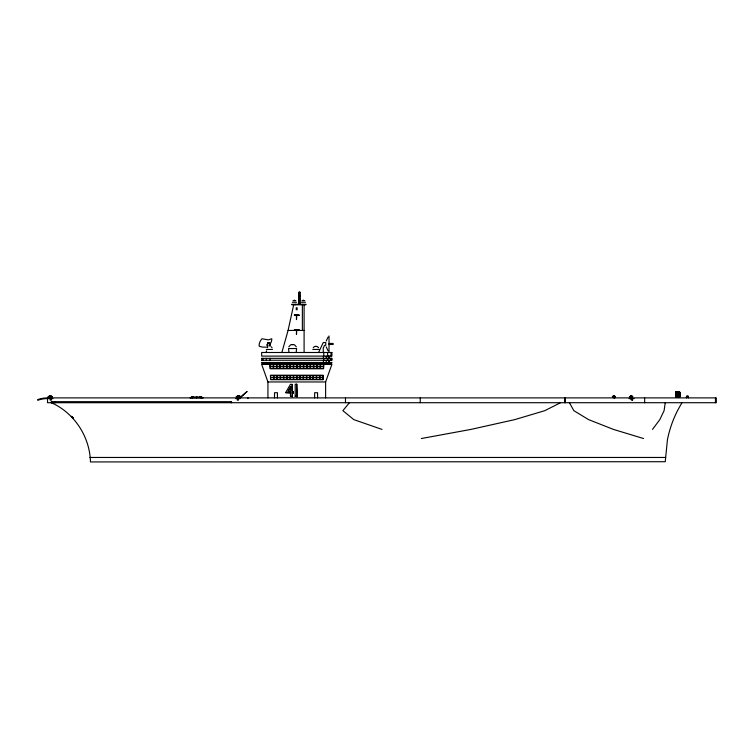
<?xml version="1.0" encoding="UTF-8"?>
<svg xmlns="http://www.w3.org/2000/svg" width="754" height="754" viewBox="0 0 754 754"><rect width="100%" height="100%" fill="white"/><g stroke="black" fill="none" stroke-linecap="round" stroke-linejoin="round"><path stroke-width="1.13" d="M630.269 396.755L630.297 396.378A1.008 0.481 -90 0 1 630.721 395.756A1.008 0.481 -90 0 1 631.164 396.255M322.948 379.63L323.155 375.313L270.441 375.313L270.62 379.63L323.051 379.63M323.777 364.361L323.57 368.678L270.168 368.678L269.989 364.361M267.585 347.679L267.708 345.652L266.963 345.049L267.953 342.627L270.46 343.881L270.328 346.039M269.357 346.039L269.489 343.881L267.953 342.627M686.432 397.886L686.442 396.623A1.008 1.008 0 0 1 688.364 396.378L688.44 397.886M676.508 395.501L675.82 391.863L675.82 397.198L676.508 395.501L680.372 395.501L679.514 391.863M676.687 395.501L675.999 391.863M677.535 395.501L676.847 391.863M678.383 395.501L677.639 391.863M679.297 395.501L678.487 391.863M679.957 395.369L680.023 394.653M680.023 395.501L679.345 391.863M296.152 352.495L296.624 348.546L288.518 348.546L288.999 352.495M665.245 402.711L664.086 410.666L659.816 419.62L652.502 429.394M631.833 396.255A1.008 0.481 -90 0 0 631.381 395.756A1.008 0.481 -90 0 0 630.966 396.378L630.928 397.886M632.163 396.255A1.008 0.481 -90 0 0 631.711 395.756A1.008 0.481 -90 0 0 631.296 396.378L631.258 397.886M281.873 352.495L288.075 330.45L293.692 304.804M679.684 391.863L675.659 391.863L675.659 397.198L679.684 397.198L680.372 395.501M326.199 341.053L328.075 337.085M325.624 397.886L325.624 381.958L331.892 364.361L261.666 364.361L267.934 381.958L267.934 397.886M265.974 352.495L266.652 350.827M318.593 352.495L323.249 342.552L325.756 342.552L325.756 345.341L324.54 345.341L323.249 348.103L323.249 352.495M288.848 346.821L290.61 344.832L293.052 344.521M675.659 397.198L676.084 396.406M679.514 397.198L680.202 395.501L679.938 392.655M681.927 402.711L677.497 410.666A113.204 113.204 0 0 0 667.422 439.808L665.245 461.712L90.461 461.938C89.858 436.792 74.41 412.966 51.366 402.711M288.33 391.439L290.648 387.377M290.469 393.004L285.653 392.646L290.469 384.257L292.392 384.615L292.392 391.439M313.221 347.735L314.39 346.595L316.265 346.359M349.422 402.711L342.882 410.666L353.805 419.62L381.967 429.394M239.687 397.886C254.645 385.209 242.986 394.446 239.687 398.583M292.995 300.667L295.888 300.667M301.958 300.667L304.842 300.667M192.034 397.886L193.316 396.858M193.41 397L192.496 397.744L196.389 397.744L196.389 397M190.121 397.886L191.931 396.858M560.542 402.711L544.803 410.666L514.756 419.62L471.005 429.394L421.335 438.536M630.74 396.576L630.598 397.886M267.057 347.132L262.675 347.132L259.263 346.265L259.131 345.69A8.011 4.901 -50.8 0 1 261.968 338.753L268.396 339.875L271.77 338.753A8.011 4.901 -50.8 0 1 270.196 344.022M294.701 300.196L294.192 300.196M303.655 300.196L303.146 300.196M298.961 295.672L299.998 295.672M299.197 295.983L299.762 295.983M298.961 299.461L299.998 299.461M299.197 299.772L299.762 299.772M292.363 302.26L296.52 302.26M301.317 302.26L305.474 302.26M291.836 304.286L305.954 304.286M291.836 304.804L305.954 304.804M298.876 314.955L294.39 314.955L294.39 315.474L296.473 315.474L296.473 319.611L296.69 315.474L298.876 315.474L298.876 314.955L298.857 315.474M298.876 329.771L294.39 329.771L294.409 330.29L296.473 330.29L296.473 334.418L296.69 330.29L298.876 330.29L298.876 329.771L298.857 330.29M288.075 330.45L304.098 330.45M268.942 342.844L269.838 342.844M329.017 343.456L333.145 343.456L333.145 344.484L329.017 344.484M269.489 343.881L270.46 343.881M266.963 345.049L267.934 345.049M266.285 349.451L272.514 349.451M312.778 349.451L319.017 349.451M261.666 358.348L331.892 358.348L331.892 360.242L261.666 360.242M261.666 362.486L331.892 362.486M270.601 375.464L273.655 375.464L273.655 377.33L270.677 377.33M270.686 377.622L273.655 377.622L273.655 379.488L270.761 379.488M267.934 381.958L325.624 381.958M296.737 384.257L295.191 384.257L295.191 396.312L297.114 396.67L296.737 384.257L297.114 396.67M292.392 393.004L292.392 396.67L292.024 392.646L293.429 393.004L293.429 391.797L292.024 391.439L292.024 384.257M676.451 392.551L677.13 392.551M677.299 392.551L677.987 392.551M678.892 392.551L677.837 391.967M679.797 392.551L678.741 391.967M285.653 392.646L290.469 392.646L290.469 396.312L292.392 396.67M292.024 392.646L293.429 393.004M676.244 392.655L680.108 392.655M677.224 392.777L676.536 392.777L677.422 393.447M678.072 392.777L677.384 392.777L678.27 393.447M678.977 392.777L678.242 392.777L679.175 393.447M679.891 392.777L679.147 392.777L680.08 393.447M676.508 393.569L680.372 393.569M676.847 394.408L677.535 394.408M678.383 394.408L677.695 394.408L677.629 393.692M679.288 394.408L678.543 394.408L678.477 393.692M680.193 394.408L679.458 394.408L679.392 393.692M676.602 394.531L680.457 394.531M676.847 394.653L677.535 394.653M678.383 394.653L677.695 394.653L677.629 395.369L678.317 395.369M679.288 394.653L678.543 394.653L678.477 395.369L679.222 395.369M680.193 394.653L679.458 394.653L679.392 395.369L680.127 395.369M676.781 395.369L677.46 395.369M242.628 395.482L243.278 395.482M49.962 396.048L50.509 396.048M290.469 396.312L292.024 396.312M295.191 396.312L296.737 396.312M630.297 396.378L630.702 396.293A1.008 0.481 -90 0 1 631.051 395.756A1.008 0.481 -90 0 1 631.503 396.255M676.244 396.406L680.108 396.406M48.209 396.623L52.252 396.623M236.247 396.623L240.856 396.623M612.408 396.623L615.387 396.623M629.75 396.623L632.738 396.623M686.442 396.623L688.43 396.623M48.199 396.755L52.262 396.755M236.238 396.755L240.865 396.755M612.399 396.755L615.396 396.755M629.741 396.755L632.747 396.755M686.432 396.755L688.44 396.755M201.535 397L191.789 397L190.489 397.744L192.1 397.744M201.224 397.744L202.835 397.744M47.521 397.886L716.3 397.886L716.3 402.711L47.521 402.711L47.521 397.886A28.841 28.841 0 0 0 37.7 399.611L37.7 400.299A28.841 28.841 0 0 1 47.521 398.583M48.548 398.649L52.95 398.649M235.663 398.649L240.064 398.649M629.034 398.649L634.02 398.649M632.549 398.649L632.549 400.195L631.645 400.195L630.646 398.649M89.886 457.461L665.669 457.461M315.521 346.359L317.406 346.595L318.574 347.735M292.081 344.521L294.531 344.832L296.303 346.821M643.548 438.536L613.407 429.394L588.601 419.62L573.841 410.666L569.421 402.711M73.147 417.952L71.479 416.434M71.809 416.528L72.412 417.009M201.393 396.858L203.203 397.886M200.008 396.858L201.29 397.886M199.914 397L200.837 397.744L196.935 397.744L196.935 397M271.252 346.802L272.081 347.735M71.639 416.698L73.213 418.121L72.752 417.471M72.139 417.188L71.328 416.302M631.55 398.649L632.549 400.195M328.075 350.846L326.199 346.878M679.316 391.967L679.627 392.551M678.459 391.967L678.779 392.551M676.734 391.863L677.158 392.655M676.706 391.967L677.017 392.551M675.659 391.863L676.084 392.655M679.712 392.777L679.91 393.447M679.957 393.692L680.023 394.408M715.461 397.886L715.461 402.711M644.642 397.886L644.642 402.711M614.878 397.886L614.878 396.623A1.008 0.481 -90 0 0 614.491 395.775A1.008 0.481 -90 0 0 613.973 396.255M614.548 397.886L614.548 396.623A1.008 0.481 -90 0 0 614.161 395.775A1.008 0.481 -90 0 0 613.643 396.255M614.218 397.886L614.218 396.623A1.008 0.481 -90 0 0 613.831 395.775A1.008 0.481 -90 0 0 613.313 396.255M613.888 397.886L613.879 396.623A1.008 0.481 -90 0 0 613.492 395.775A1.008 0.481 -90 0 0 612.983 396.255M565 397.886L565 402.711M564.963 397.886L564.963 402.711M420.242 397.886L420.242 402.711M345.492 397.886L345.492 402.711M331.647 358.348L331.647 360.242M331.647 362.486L331.647 363.682M331.006 352.495L331.006 356.105M331.006 358.348L331.006 360.242M330.78 358.348L330.78 360.242M330.78 362.486L330.78 363.682L262.929 363.682L262.929 362.486M329.272 356.105L329.272 358.178M329.272 360.242L329.272 362.542M329.017 335.954L329.017 351.977M328.612 356.105L328.612 358.178M328.612 360.242L328.612 362.542M327.622 352.495L327.622 356.105M327.622 358.348L327.622 360.242M327.5 358.348L327.5 360.242M327.5 362.486L327.5 363.682M326.237 356.105L326.237 358.178M326.237 360.242L326.237 362.542M323.777 352.495L323.777 356.105M323.749 358.348L323.777 360.242M323.749 362.486L323.749 363.682M323.428 356.105L323.428 358.178M323.428 360.242L323.428 362.542M317.566 397.886L317.566 392.721L314.635 392.721L314.635 397.886M304.098 304.804L304.098 352.495M302.495 304.286L302.495 304.804M302.373 304.804L302.373 330.45M299.998 304.286L299.998 292.062L298.961 292.062L298.961 304.286M298.707 314.955L298.707 315.474M298.707 329.771L298.707 330.29M298.537 314.955L298.518 315.474M298.518 329.771L298.537 330.29M298.367 314.955L298.339 315.474M298.367 329.771L298.339 330.29M298.169 314.955L298.188 315.474M298.188 329.771L298.169 330.29M298 314.955L298.019 315.474M298 329.771L298.019 330.29M297.679 314.955L297.66 315.474M297.66 329.771L297.679 330.29M297.33 314.955L297.33 315.474M297.33 329.771L297.33 330.29M297.123 307.726L297.123 309.79M296.265 307.726L296.265 309.79M295.954 314.955L295.954 315.474M295.954 329.771L295.954 330.29M295.625 314.955L295.606 315.474M295.606 329.771L295.625 330.29M295.295 304.286L295.295 304.804M295.266 314.955L295.097 315.474M295.266 329.771L295.097 330.29M294.899 314.955L294.918 315.474M294.918 329.771L294.899 330.29M294.748 314.955L294.739 315.474M294.748 329.771L294.739 330.29M294.578 314.955L294.578 315.474M294.578 329.771L294.578 330.29M293.052 391.439L293.052 392.646M277.434 397.886L277.434 392.721L274.513 392.721L274.513 397.886M270.017 358.348L270.017 360.242M270.017 362.486L270.017 363.682M266.341 358.348L266.341 360.242M266.341 362.486L266.341 363.682M262.929 358.348L262.929 360.242M261.902 358.348L261.902 360.242M261.902 362.486L261.902 363.682M247.953 397.886L247.953 398.583M239.857 395.765L239.857 397.886M239.48 395.765L239.48 397.886M239.103 395.765L239.103 397.886M238.726 395.765L238.726 397.886M238.368 395.765L238.368 397.886M238.377 398.649L238.377 400.195L237.35 400.195L237.35 398.649M237.991 395.765L237.991 397.886M237.614 395.765L237.614 397.886M237.237 395.765L237.237 396.755M231.516 402.711L231.516 401.675L51.291 401.675L51.291 402.711M231.224 401.675L231.224 402.711M196.662 396.858L196.662 397.886M55.174 401.675L55.174 402.711M55.061 401.675L55.061 402.711M51.753 401.675L51.753 402.711M51.263 395.765L51.263 397.886M51.263 398.649L51.263 400.195L50.235 400.195L50.235 398.649M50.886 395.765L50.886 397.886M50.509 395.765L50.509 397.886M50.339 395.765L50.339 396.255M50.132 395.765L50.132 396.755M49.962 395.765L49.962 396.255M49.585 395.765L49.585 396.255M49.208 395.765L49.208 397.886M296.633 377.622L296.633 379.488L293.664 379.488L293.664 377.622L296.633 377.622M296.642 375.464L296.633 377.33L293.664 377.33L293.664 375.464L296.642 375.464M296.718 366.661L296.718 368.527L293.683 368.527L293.683 366.661L296.718 366.661M296.727 364.502L296.718 366.369L293.683 366.369L293.683 364.502L296.727 364.502M296.944 377.622L296.935 379.488L299.922 379.488L299.922 377.622L296.944 377.622M296.953 375.464L296.944 377.33L299.922 377.33L299.922 375.464L296.953 375.464M297.029 366.661L297.029 368.527L300.073 368.527L300.073 366.661L297.029 366.661M297.038 364.502L297.038 366.369L300.073 366.369L300.073 364.502L297.038 364.502M313.051 377.622L313.023 379.488L310.026 379.488L310.073 377.622L313.051 377.622M313.07 375.464L313.051 377.33L310.073 377.33L310.12 375.464L313.07 375.464M313.353 377.622L313.334 379.488L316.331 379.488L316.331 377.622L313.353 377.622M313.381 375.464L313.353 377.33L316.331 377.33L316.331 375.464L313.381 375.464M313.466 366.661L313.447 368.527L310.384 368.527L310.431 366.661L313.466 366.661M313.494 364.502L313.476 366.369L310.441 366.369L310.488 364.502L313.494 364.502M313.777 366.661L313.758 368.527L316.821 368.527L316.821 366.661L313.777 366.661M313.805 364.502L313.787 366.369L316.821 366.369L316.821 364.502L313.805 364.502M303.202 377.622L303.174 379.488L300.224 379.488L300.224 377.622L303.202 377.622M303.231 375.464L303.202 377.33L300.224 377.33L300.224 375.464L303.231 375.464M303.419 366.661L303.391 368.527L300.384 368.527L300.384 366.661L303.419 366.661M303.447 364.502L303.419 366.369L300.384 366.369L300.384 364.502L303.447 364.502M303.504 377.622L303.476 379.488L306.444 379.488L306.482 377.622L303.504 377.622M303.532 375.464L303.513 377.33L306.482 377.33L306.52 375.464L303.532 375.464M303.73 366.661L303.702 368.527L306.727 368.527L306.765 366.661L303.73 366.661M303.758 364.502L303.739 366.369L306.774 366.369L306.812 364.502L303.758 364.502M306.784 377.622L306.755 379.488L309.715 379.488L309.762 377.622L306.784 377.622M306.831 375.464L306.793 377.33L309.771 377.33L309.819 375.464L306.831 375.464M307.076 366.661L307.048 368.527L310.073 368.527L310.12 366.661L307.076 366.661M307.123 364.502L307.085 366.369L310.12 366.369L310.167 364.502L307.123 364.502M319.611 377.622L319.564 379.488L316.642 379.488L316.642 377.622L319.611 377.622M319.658 375.464L319.621 377.33L316.642 377.33L316.642 375.464L319.658 375.464M319.913 377.622L319.875 379.488L322.806 379.488L322.891 377.622L319.913 377.622M319.969 375.464L319.922 377.33L322.901 377.33L322.995 375.464L319.969 375.464M320.167 366.661L320.12 368.527L317.132 368.527L317.132 366.661L320.167 366.661M320.214 364.502L320.177 366.369L317.132 366.369L317.132 364.502L320.214 364.502M320.478 366.661L320.431 368.527L323.428 368.527L323.513 366.661L320.478 366.661M320.535 364.502L320.488 366.369L323.523 366.369L323.617 364.502L320.535 364.502M290.648 386.613L287.896 391.439L290.648 391.439L290.648 386.613M299.762 292.363L299.197 292.363L299.197 303.985L299.762 303.985L299.762 292.363M331.892 352.495L261.666 352.495L261.666 356.105L331.892 356.105L331.892 352.495M273.268 364.502L270.149 364.502L270.224 366.369L273.268 366.369L273.268 364.502M276.558 364.502L273.579 364.502L273.579 366.369L276.614 366.369L276.558 364.502M279.923 364.502L276.869 364.502L276.925 366.369L279.97 366.369L279.923 364.502M283.278 364.502L280.234 364.502L280.281 366.369L283.316 366.369L283.278 364.502M286.652 364.502L283.598 364.502L283.627 366.369L286.671 366.369L286.652 364.502M290.017 364.502L286.963 364.502L286.982 366.369L290.017 366.369L290.017 364.502M293.372 364.502L290.337 364.502L290.337 366.369L293.372 366.369L293.372 364.502M273.268 366.661L270.243 366.661L270.318 368.527L273.268 368.527L273.268 366.661M276.624 366.661L273.579 366.661L273.579 368.527L276.68 368.527L276.624 366.661M279.97 366.661L276.935 366.661L276.991 368.527L280.017 368.527L279.97 366.661M283.325 366.661L280.29 366.661L280.337 368.527L283.363 368.527L283.325 366.661M286.671 366.661L283.636 366.661L283.674 368.527L286.69 368.527L286.671 366.661M290.017 366.661L286.982 366.661L287.001 368.527L290.017 368.527L290.017 366.661M293.372 366.661L290.337 366.661L290.337 368.527L293.372 368.527L293.372 366.661M276.878 375.464L273.966 375.464L273.966 377.33L276.935 377.33L276.878 375.464M280.177 375.464L277.189 375.464L277.246 377.33L280.224 377.33L280.177 375.464M283.466 375.464L280.479 375.464L280.526 377.33L283.504 377.33L283.466 375.464M286.774 375.464L283.777 375.464L283.806 377.33L286.784 377.33L286.774 375.464M290.073 375.464L287.076 375.464L287.095 377.33L290.073 377.33L290.073 375.464M293.353 375.464L290.375 375.464L290.375 377.33L293.353 377.33L293.353 375.464M276.944 377.622L273.966 377.622L273.966 379.488L277.001 379.488L276.944 377.622M280.224 377.622L277.255 377.622L277.312 379.488L280.271 379.488L280.224 377.622M283.513 377.622L280.535 377.622L280.582 379.488L283.542 379.488L283.513 377.622M286.793 377.622L283.815 377.622L283.853 379.488L286.803 379.488L286.793 377.622M290.073 377.622L287.095 377.622L287.114 379.488L290.073 379.488L290.073 377.622M293.353 377.622L290.375 377.622L290.375 379.488L293.353 379.488L293.353 377.622"/></g></svg>
